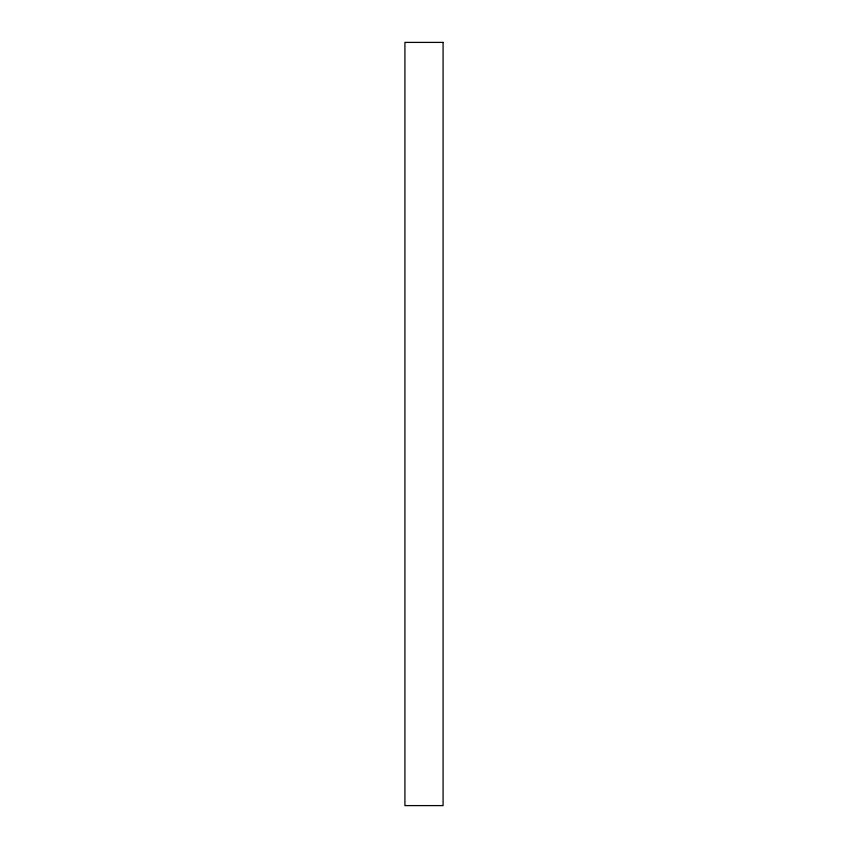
<?xml version="1.0" encoding="UTF-8"?>
<svg xmlns="http://www.w3.org/2000/svg" width="848" height="848" viewBox="0 0 848 848"><rect width="100%" height="100%" fill="white"/><g stroke="black" fill="none" stroke-linecap="round" stroke-linejoin="round"><path stroke-width="1.27" d="M443.08 42.4L404.92 42.4L404.92 805.6L443.08 805.6L443.08 42.4"/></g></svg>
